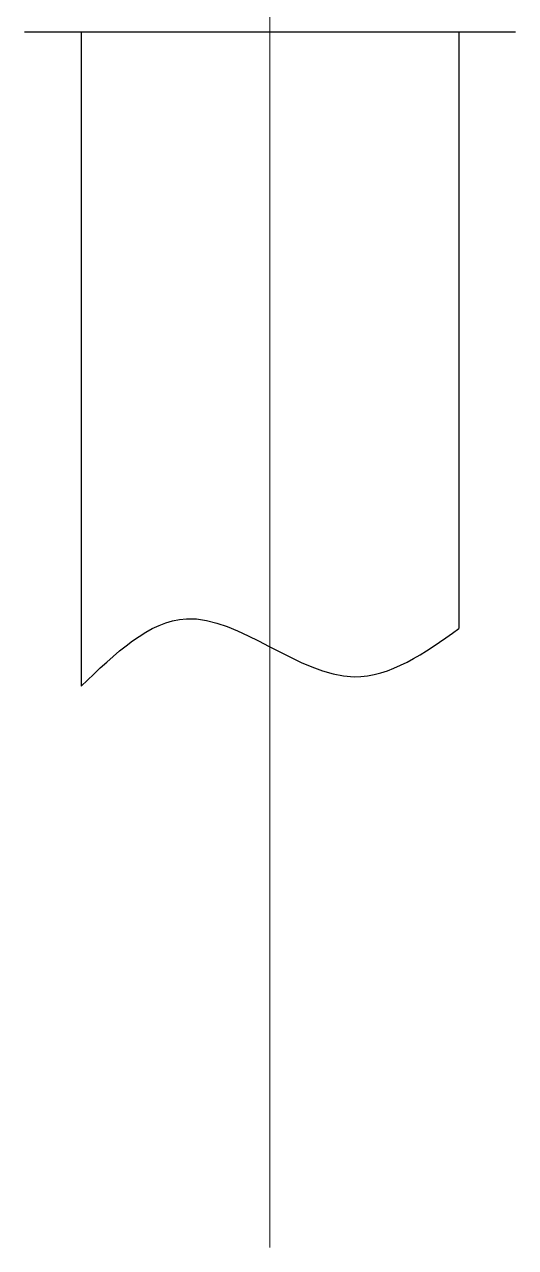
# Model space of a CAD drawing. Header units: millimetres. Extents: x -718 to 68664, y -49984 to -979.
# Drawn here: x 21158 to 21483, y -38811 to -38000 of the extents above; entities that cross this region are included whole.
import ezdxf

# ---------------------------------------------------------------- set-up
doc = ezdxf.new("R2010")
doc.units = ezdxf.units.MM
doc.layers.add('Text', color=7, linetype='Continuous', lineweight=15)
doc.layers.add('ГВС (Т3)_20', color=10, linetype='Continuous', lineweight=25)

msp = doc.modelspace()

# ---------------------------------------------------------------- linework, layer by layer
at = {"layer": 'Text'}
msp.add_line((21320.38, -35223.3), (21320.38, -38810.52), dxfattribs=at)
at = {"layer": 'ГВС (Т3)_20', "extrusion": (-1, 2.83277e-16, -2.22045e-16)}
msp.add_line((21482.88, -38005.14), (21157.88, -38005.14), dxfattribs=at)
msp.add_line((21482.88, -38005.14), (21157.88, -38005.14), dxfattribs=at)
at = {"layer": 'ГВС (Т3)_20'}
for p, q in [((21195.38, -38005.14), (21195.38, -38438.64)), ((21445.38, -38005.14), (21445.38, -38400.46))]:
    msp.add_line(p, q, dxfattribs=at)
msp.add_spline([(21195.38, -38438.64), (21265.05, -38393.87), (21376.02, -38432.32), (21445.38, -38400.46)], degree=3, dxfattribs=at)

doc.saveas('drawing.dxf')
